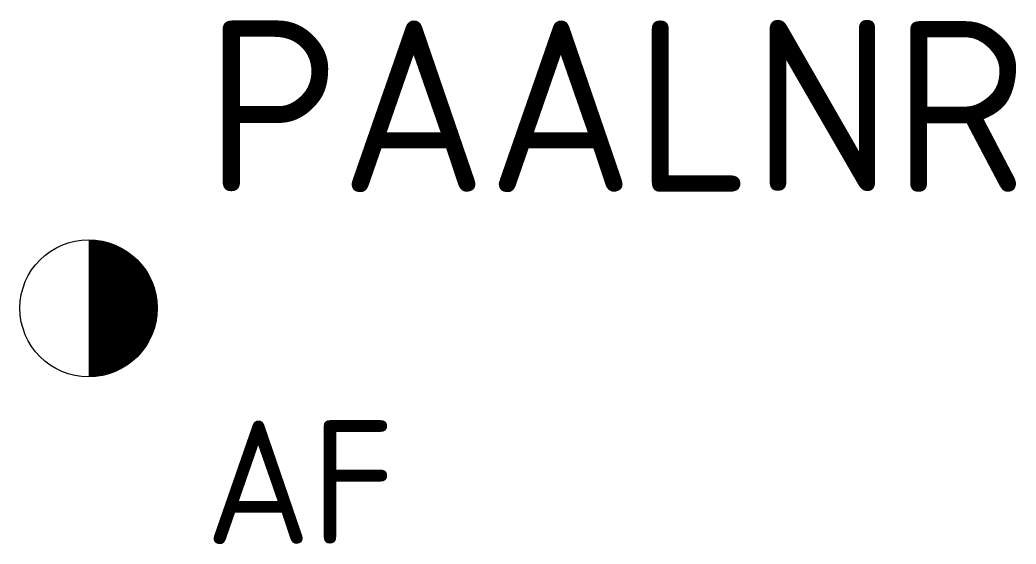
# Model space of a CAD drawing. Extents: x -1 to 13.5, y -3.4 to 4.2.
import ezdxf

# ---------------------------------------------------------------- set-up
doc = ezdxf.new("R2010")
doc.units = 0
doc.header["$LTSCALE"] = 100
doc.header["$MEASUREMENT"] = 0
doc.layers.get('0').update_dxf_attribs({"linetype": 'CONTINUOUS'})
doc.styles.add('NLCS-ISO', font='NLCS-ISO.ttf')

msp = doc.modelspace()

# ---------------------------------------------------------------- linework, layer by layer
at = {"const_width": 0.996, "flags": 128}
msp.add_lwpolyline([(0, 0.498, -1), (0, -0.498, 0)], format="xyb", dxfattribs=at)
msp.add_circle((0, 0), 1)

# ---------------------------------------------------------------- texts
at = {"style": 'NLCS-ISO'}
for tag, p, height in [('PAALNR', (1.7, 1.7), 2.5), ('AF', (1.7, -3.438), 1.8)]:
    msp.add_attdef(tag, p, '', height=height, dxfattribs=at)

doc.saveas('drawing.dxf')
